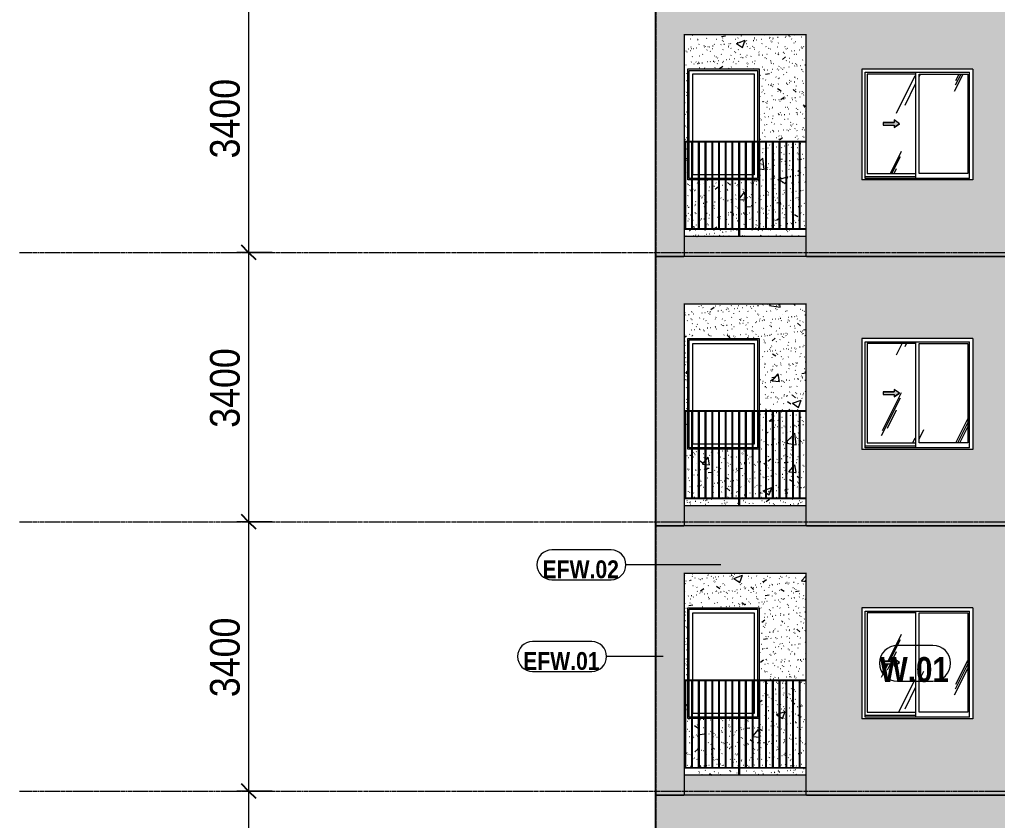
# Model space of a CAD drawing. Header units: millimetres. Extents: x 9199 to 175431, y -4466 to 35300.
# Drawn here: x 9199 to 21548, y 15430 to 25539 of the extents above; entities that cross this region are included whole.
import ezdxf

# ---------------------------------------------------------------- set-up
doc = ezdxf.new("R2010")
doc.units = ezdxf.units.MM
for name, pattern in [('1 NÉT CALL OUT', [6, 3, -3]), ('Centre', [31.75, 6.35, -4.7625, 15.875, -4.7625]), ('Grid Line', [22.225, 12.7, -3.175, 3.175, -3.175])]:
    doc.linetypes.add(name, pattern=pattern)
for name, color, linetype, lineweight in [('0-1', 7, 'Continuous', 5), ('A-ANNO-DIMS', 211, 'Continuous', 9), ('A-ANNO-DIMS-150', 211, 'Continuous', 9), ('A-DETL-GENF', 92, 'Continuous', 9), ('A-DETL-GENF-1', 92, '1 NÉT CALL OUT', 9), ('A-FLOR-HRAL-1', 253, 'Continuous', 9), ('A-FLOR-LEVL-2', 51, 'Centre', 9), ('A-GLAZ', 151, 'Continuous', 9), ('A-GLAZ-1', 253, 'Continuous', 9), ('A-GLAZ-2', 7, 'Continuous', 9), ('A-GLAZ-3', 7, '1 NÉT CALL OUT', 9), ('A-GLAZ-IDEN', 152, 'Continuous', 9), ('A-WALL', 113, 'Continuous', 9), ('A-WALL-IDEN', 211, 'Continuous', 9), ('A-WALL-PATT', 111, 'Continuous', 9), ('A-WALL-PATT-1', 9, 'Continuous', 9), ('A-WALL-PATT-2', 111, 'Continuous', 5), ('I-WALL', 2, 'Continuous', 9), ('I-WALL-1', 7, 'Continuous', 9), ('S-GRID-1', 1, 'Grid Line', 9)]:
    doc.layers.add(name, color=color, linetype=linetype, lineweight=lineweight)
doc.styles.add('Arial_B', font='arialbd.ttf', dxfattribs={"width": 0.85, "height": 225})
doc.styles.add('Arial_B_1', font='arialbd.ttf', dxfattribs={"width": 0.85, "height": 315})
doc.styles.add('UTM Avo', font='', dxfattribs={"width": 0.9, "height": 375})
doc.styles.get('UTM Avo').set_extended_font_data('UTM Avo')
doc.dimstyles.new('1_Dim_chi_tiet_2_5', dxfattribs={"dimscale": 304.8, "dimtxt": 374.737856, "dimasz": 0.590551, "dimexe": 0.492126, "dimexo": 0.0625, "dimgap": 0.049213, "dimtad": 1, "dimdec": 0, "dimrnd": 5, "dimzin": 0, "dimdsep": 46, "dimtxsty": 'UTM Avo', "dimblk1": 'OBLIQUE', "dimblk2": 'OBLIQUE', "dimsah": 1, "dimcen": 0.09, "dimdle": 0.492126, "dimazin": 0, "dimtfac": 1, "dimtdec": 4, "dimtix": 1, "dimtmove": 0, "dimatfit": 3, "dimfxl": 0.984252, "dimfxlon": 1, "dimtvp": 1, "dimtolj": 1, "dimtzin": 0, "dimarcsym": 2})
pattern_1 = [(50, (51388.9, 1200), (1093.104, -95.634), [114.3, -1257.3]), (355, (51388.9, 1200), (-211.457, 1146.34), [91.44, -1005.84]), (100.451, (51480, 1192), (881.656, 1050.7), [97.14, -1068.54]), (46.184, (51389, 1504.8), (1626.475, -252.257), [171.45, -1885.95]), (96.636, (51524.5, 1483.8), (1424.416, 1484.565), [145.71, -1602.81]), (351.184, (51389, 1504.8), (1424.43, 1484.55), [137.16, -1508.76]), (21, (51541.3, 1428.6), (909.686, -613.591), [114.3, -1257.3]), (326, (51541.3, 1428.6), (370.812, 1105.13), [91.44, -1005.84]), (71.451, (51617.1, 1377.5), (1280.503, 491.528), [97.14, -1068.54]), (37.5, (51388.93, 1200), (18.5313, 507.3303), [50.292, -943.356, 50.292, -970.788, -1009.65]), (37.5, (51388.93, 1200), (18.5313, 507.3303), [-2014.728, 50.292, -959.358]), (7.5, (51388.93, 1200), (400.918, 601.0836), [50.292, -531.876, 50.292, -920.496, -384.81]), (7.5, (51388.93, 1200), (400.918, 601.0836), [-1552.956, 50.292, -334.518]), (327.5, (51049.1, 1200), (813.545, -34.3737), [50.292, -330.708, 50.292, -1138.428, -1577.34]), (327.5, (51049.1, 1200), (813.545, -34.3737), [-1569.72, 50.292, -1527.048]), (317.5, (50896.7, 1200), (888.775, 152.56), [50.292, -445.008, 50.292, -739.14, -1120.14]), (317.5, (50896.7, 1200), (888.775, 152.56), [-1284.732, 50.292, -1069.848])]
pattern_2 = [(37.5, (51388.93, 1200), (-4.79953, 146.8239), [5.029, -110.795, 5.029, -124.511, -123.825]), (37.5, (51388.93, 1200), (-4.79953, 146.8239), [-245.364, 5.029, -118.796]), (7.5, (51388.93, 1200), (134.8574, 215.0472), [5.029, -57.455, 5.029, -99.365, -40.005]), (7.5, (51388.93, 1200), (134.8574, 215.0472), [-166.878, 5.029, -34.976]), (327.5, (51295.21, 1200), (237.29776, 0.4316), [5.029, -33.071, 5.029, -132.131, -179.07]), (327.5, (51295.21, 1200), (237.29776, 0.4316), [-175.26, 5.029, -174.041]), (317.5, (51295.2, 1200), (229.0671, 66.8792), [5.029, -14.021, 5.029, -84.887, -102.87]), (317.5, (51295.2, 1200), (229.0671, 66.8792), [-108.966, 5.029, -97.841])]
pattern_3 = [(63.435, (53179.2, 1304.34), (-0.001, 1524.001), [532.463, -2875.304]), (63.435, (51655.2, 1304.34), (-0.001, 1524.001), [532.463, -2875.304]), (63.435, (53908.74, 1598.8), (-0.001, 1524.001), [532.463, -2875.304]), (63.435, (52384.74, 1598.8), (-0.001, 1524.001), [532.463, -2875.304]), (63.435, (53798.3, 1494.84), (-0.001, 1524.001), [532.463, -2875.304]), (63.435, (52274.3, 1494.84), (-0.001, 1524.001), [532.463, -2875.304]), (63.435, (53685.8, 2090.1), (-0.001, 1524.001), [258.8, -3148.965]), (63.435, (52161.8, 2090.1), (-0.001, 1524.001), [258.8, -3148.965]), (63.435, (53612.15, 1997.95), (-0.001, 1524.001), [532.463, -2875.304]), (63.435, (52088.15, 1997.95), (-0.001, 1524.001), [532.463, -2875.304]), (63.435, (53625.14, 2064.1), (-0.001, 1524.001), [532.463, -2875.304]), (63.435, (52101.14, 2064.1), (-0.001, 1524.001), [532.463, -2875.304]), (63.435, (53010.3, 1773.94), (-0.001, 1524.001), [532.463, -2875.304]), (63.435, (51486.3, 1773.94), (-0.001, 1524.001), [532.463, -2875.304]), (63.435, (53023.3, 1851.9), (-0.001, 1524.001), [532.463, -2875.304]), (63.435, (51499.3, 1851.9), (-0.001, 1524.001), [532.463, -2875.304]), (63.435, (53026.8, 1908.1), (-0.001, 1524.001), [532.463, -2875.304]), (63.435, (51502.8, 1908.1), (-0.001, 1524.001), [532.463, -2875.304])]
pattern_4 = [(63.435, (53179.2, 1304.34), (-0.001, 1524.001), [532.463, -2875.304]), (63.435, (51655.2, 1304.34), (-0.001, 1524.001), [532.463, -2875.304]), (63.435, (53908.74, 1598.8), (-0.001, 1524.001), [532.463, -2875.304]), (63.435, (52384.74, 1598.8), (-0.001, 1524.001), [532.463, -2875.304]), (63.435, (53798.3, 1494.84), (-0.001, 1524.001), [532.463, -2875.304]), (63.435, (52274.3, 1494.84), (-0.001, 1524.001), [532.463, -2875.304]), (63.435, (53685.8, 2090.1), (-0.001, 1524.001), [258.8, -3148.965]), (63.435, (52161.8, 2090.1), (-0.001, 1524.001), [258.8, -3148.965]), (63.435, (53612.15, 1997.95), (-0.001, 1524.001), [532.463, -2875.304]), (63.435, (52088.15, 1997.95), (-0.001, 1524.001), [532.463, -2875.304]), (63.435, (53625.14, 2064.1), (-0.001, 1524.001), [532.463, -2875.304]), (63.435, (52101.14, 2064.1), (-0.001, 1524.001), [532.463, -2875.304]), (63.435, (53010.3, 1773.94), (-0.001, 1524.001), [532.463, -2875.304]), (63.435, (51486.3, 1773.94), (-0.001, 1524.001), [532.463, -2875.304]), (63.435, (53023.3, 1851.9), (-0.001, 1524.001), [532.463, -2875.304]), (63.435, (51499.3, 1851.9), (-0.001, 1524.001), [532.463, -2875.304]), (63.435, (53026.8, 1908.1), (-0.001, 1524.001), [532.463, -2875.304]), (63.435, (51502.8, 1908.1), (-0.001, 1524.001), [532.463, -2875.304])]

# ---------------------------------------------------------------- blocks, each defined once
blk = doc.blocks.new('M_Fixed - 900 x 1400-901190-TKCS_MẶT ĐỨNG HƯỚNG ĐÔNG')
at = {"layer": 'A-GLAZ-2'}
for p, q in [((25856, 7000), (25856, 7896)), ((25856, 7896), (26718, 7896)), ((25900, 7000), (25900, 7852)), ((25900, 7852), (26674, 7852)), ((26674, 7852), (26674, 7000)), ((26718, 7896), (26718, 7000)), ((25856, 6534), (25856, 6990)), ((25900, 6578), (25900, 6990)), ((26674, 6990), (26674, 6578)), ((26718, 6990), (26718, 6534)), ((25973, 6578), (25900, 6578)), ((26058, 6578), (25983, 6578)), ((26143, 6578), (26068, 6578)), ((26228, 6578), (26153, 6578)), ((26313, 6578), (26238, 6578)), ((26398, 6578), (26323, 6578)), ((26483, 6578), (26408, 6578)), ((26568, 6578), (26493, 6578)), ((26653, 6578), (26578, 6578)), ((26674, 6578), (26663, 6578)), ((25888, 6534), (25856, 6534)), ((25973, 6534), (25898, 6534)), ((26058, 6534), (25983, 6534)), ((26143, 6534), (26068, 6534)), ((26228, 6534), (26153, 6534)), ((26313, 6534), (26238, 6534)), ((26398, 6534), (26323, 6534)), ((26483, 6534), (26408, 6534)), ((26568, 6534), (26493, 6534)), ((26653, 6534), (26578, 6534)), ((26718, 6534), (26663, 6534))]:
    blk.add_line(p, q, dxfattribs=at)
blk = doc.blocks.new('Railing - 10mm-901206-TKCS_MẶT ĐỨNG HƯỚNG ĐÔNG')
at = {"layer": 'A-FLOR-HRAL-1'}
for p, q in [((51816, 5900), (51816, 6990)), ((51826, 5900), (51826, 6990))]:
    blk.add_line(p, q, dxfattribs=at)
blk = doc.blocks.new('Railing - 50 x 10mm-901224-TKCS_MẶT ĐỨNG HƯỚNG ĐÔNG')
at = {"layer": 'A-FLOR-HRAL-1'}
for p, q in [((52581, 6990), (52591, 6990)), ((52581, 5800), (52581, 6990)), ((52591, 5800), (52591, 6990))]:
    blk.add_line(p, q, dxfattribs=at)
blk = doc.blocks.new('Railing - Railing-884738-TKCS_MẶT ĐỨNG HƯỚNG ĐÔNG')
at = {"layer": 'A-FLOR-HRAL-1'}
for p, q in [((17597, 5900), (19127, 5900)), ((19127, 5890), (17597, 5890))]:
    blk.add_line(p, q, dxfattribs=at)
at = {"extrusion": (0, 0, -1), "zscale": -1}
for name, p in [('Railing - 10mm-901206-TKCS_MẶT ĐỨNG HƯỚNG ĐÔNG', (-69430, 0)), ('Railing - 10mm-901206-TKCS_MẶT ĐỨNG HƯỚNG ĐÔNG', (-69515, 0)), ('Railing - 10mm-901206-TKCS_MẶT ĐỨNG HƯỚNG ĐÔNG', (-69600, 0)), ('Railing - 10mm-901206-TKCS_MẶT ĐỨNG HƯỚNG ĐÔNG', (-69685, 0)), ('Railing - 10mm-901206-TKCS_MẶT ĐỨNG HƯỚNG ĐÔNG', (-69770, 0)), ('Railing - 10mm-901206-TKCS_MẶT ĐỨNG HƯỚNG ĐÔNG', (-69855, 0)), ('Railing - 10mm-901206-TKCS_MẶT ĐỨNG HƯỚNG ĐÔNG', (-69940, 0)), ('Railing - 10mm-901206-TKCS_MẶT ĐỨNG HƯỚNG ĐÔNG', (-70024, 0)), ('Railing - 50 x 10mm-901224-TKCS_MẶT ĐỨNG HƯỚNG ĐÔNG', (-70874, 0)), ('Railing - 10mm-901206-TKCS_MẶT ĐỨNG HƯỚNG ĐÔNG', (-70194, 0)), ('Railing - 10mm-901206-TKCS_MẶT ĐỨNG HƯỚNG ĐÔNG', (-70279, 0)), ('Railing - 10mm-901206-TKCS_MẶT ĐỨNG HƯỚNG ĐÔNG', (-70364, 0)), ('Railing - 10mm-901206-TKCS_MẶT ĐỨNG HƯỚNG ĐÔNG', (-70449, 0)), ('Railing - 10mm-901206-TKCS_MẶT ĐỨNG HƯỚNG ĐÔNG', (-70534, 0)), ('Railing - 10mm-901206-TKCS_MẶT ĐỨNG HƯỚNG ĐÔNG', (-70619, 0)), ('Railing - 10mm-901206-TKCS_MẶT ĐỨNG HƯỚNG ĐÔNG', (-70704, 0)), ('Railing - 10mm-901206-TKCS_MẶT ĐỨNG HƯỚNG ĐÔNG', (-70789, 0)), ('Railing - 10mm-901206-TKCS_MẶT ĐỨNG HƯỚNG ĐÔNG', (-70874, 0))]:
    blk.add_blockref(name, p, dxfattribs=at)
blk = doc.blocks.new('Top Rail Type - Top Rail_Internal_-884739-TKCS_MẶT ĐỨNG HƯỚNG ĐÔNG')
at = {"layer": 'A-FLOR-HRAL-1'}
for p, q in [((19127, 7000), (17597, 7000)), ((19127, 6990), (17597, 6990))]:
    blk.add_line(p, q, dxfattribs=at)
blk = doc.blocks.new('NCV_TKTC_TANG 6 - 8_rvt-1-TKCS_MẶT ĐỨNG HƯỚNG ĐÔNG')
at = {"layer": 'A-WALL-PATT-1'}
h = blk.add_hatch(dxfattribs=at)
h.set_pattern_fill('FP_2', color=256, style=0, pattern_type=2)
h.set_pattern_definition(pattern_1)
h.paths.add_polyline_path([(18283, 22800), (18283, 22890), (17597, 22890), (17597, 22800), (17760, 22800)])
h.paths.add_polyline_path([(19088, 22800), (19127, 22800), (19127, 22890), (18293, 22890), (18293, 22800), (19025, 22800)])
h.paths.add_polyline_path([(17783, 22900), (17858, 22900), (17858, 23515), (17783, 23515), (17783, 23296)])
h.paths.add_polyline_path([(17869, 22900), (17943, 22900), (17943, 23515), (17868, 23515), (17868, 22900)])
h.paths.add_polyline_path([(19062, 22900), (19127, 22900), (19127, 23990), (19057, 23990), (19057, 22900)])
h.paths.add_polyline_path([(18803, 22900), (18878, 22900), (18878, 23990), (18803, 23990), (18803, 23125)])
h.paths.add_polyline_path([(19047, 22900), (19047, 23990), (18973, 23990), (18973, 22900)])
h.paths.add_polyline_path([(18963, 22900), (18963, 23990), (18888, 23990), (18888, 22900), (18956, 22900)])
h.paths.add_polyline_path([(17773, 22900), (17773, 23515), (17698, 23515), (17698, 22900)])
h.paths.add_polyline_path([(17613, 22900), (17688, 22900), (17688, 23515), (17637, 23515), (17637, 23990), (17613, 23990), (17613, 23001)])
h.paths.add_polyline_path([(18793, 22900), (18793, 23990), (18718, 23990), (18718, 22900)])
h.paths.add_polyline_path([(18633, 22900), (18708, 22900), (18708, 23990), (18633, 23990), (18633, 23296)])
h.paths.add_polyline_path([(18623, 22900), (18623, 23990), (18548, 23990), (18548, 22900)])
h.paths.add_polyline_path([(18538, 22900), (18537, 23515), (18463, 23515), (18463, 22900)])
h.paths.add_polyline_path([(18453, 22900), (18453, 23515), (18378, 23515), (18378, 22900)])
h.paths.add_polyline_path([(18293, 22900), (18368, 22900), (18368, 23515), (18293, 23515), (18293, 23290)])
h.paths.add_polyline_path([(18208, 22900), (18283, 22900), (18283, 23515), (18208, 23515), (18208, 23212)])
h.paths.add_polyline_path([(17597, 22900), (17603, 22900), (17603, 23990), (17597, 23990), (17597, 23086)])
h.paths.add_polyline_path([(18198, 22900), (18198, 23515), (18123, 23515), (18123, 22900)])
h.paths.add_polyline_path([(18113, 22900), (18113, 23515), (18038, 23515), (18038, 22900)])
h.paths.add_polyline_path([(18028, 22900), (18028, 23515), (17953, 23515), (17953, 22900)])
h.paths.add_polyline_path([(18775, 24000), (19127, 24000), (19127, 25350), (17597, 25350), (17597, 24000), (17637, 24000), (17637, 24915), (18537, 24915), (18537, 24000)])
h = blk.add_hatch(dxfattribs=at)
h.set_pattern_fill('FP_3', color=256, style=0, pattern_type=2)
h.set_pattern_definition(pattern_2)
h.paths.add_polyline_path([(18283, 22800), (18283, 22890), (17597, 22890), (17597, 22800), (17760, 22800)])
h.paths.add_polyline_path([(19088, 22800), (19127, 22800), (19127, 22890), (18293, 22890), (18293, 22800), (19025, 22800)])
h.paths.add_polyline_path([(17783, 22900), (17858, 22900), (17858, 23515), (17783, 23515), (17783, 23296)])
h.paths.add_polyline_path([(17869, 22900), (17943, 22900), (17943, 23515), (17868, 23515), (17868, 22900)])
h.paths.add_polyline_path([(19062, 22900), (19127, 22900), (19127, 23990), (19057, 23990), (19057, 22900)])
h.paths.add_polyline_path([(18803, 22900), (18878, 22900), (18878, 23990), (18803, 23990), (18803, 23125)])
h.paths.add_polyline_path([(19047, 22900), (19047, 23990), (18973, 23990), (18973, 22900)])
h.paths.add_polyline_path([(18963, 22900), (18963, 23990), (18888, 23990), (18888, 22900), (18956, 22900)])
h.paths.add_polyline_path([(17773, 22900), (17773, 23515), (17698, 23515), (17698, 22900)])
h.paths.add_polyline_path([(17613, 22900), (17688, 22900), (17688, 23515), (17637, 23515), (17637, 23990), (17613, 23990), (17613, 23001)])
h.paths.add_polyline_path([(18793, 22900), (18793, 23990), (18718, 23990), (18718, 22900)])
h.paths.add_polyline_path([(18633, 22900), (18708, 22900), (18708, 23990), (18633, 23990), (18633, 23296)])
h.paths.add_polyline_path([(18623, 22900), (18623, 23990), (18548, 23990), (18548, 22900)])
h.paths.add_polyline_path([(18538, 22900), (18537, 23515), (18463, 23515), (18463, 22900)])
h.paths.add_polyline_path([(18453, 22900), (18453, 23515), (18378, 23515), (18378, 22900)])
h.paths.add_polyline_path([(18293, 22900), (18368, 22900), (18368, 23515), (18293, 23515), (18293, 23290)])
h.paths.add_polyline_path([(18208, 22900), (18283, 22900), (18283, 23515), (18208, 23515), (18208, 23212)])
h.paths.add_polyline_path([(17597, 22900), (17603, 22900), (17603, 23990), (17597, 23990), (17597, 23086)])
h.paths.add_polyline_path([(18198, 22900), (18198, 23515), (18123, 23515), (18123, 22900)])
h.paths.add_polyline_path([(18113, 22900), (18113, 23515), (18038, 23515), (18038, 22900)])
h.paths.add_polyline_path([(18028, 22900), (18028, 23515), (17953, 23515), (17953, 22900)])
h.paths.add_polyline_path([(18775, 24000), (19127, 24000), (19127, 25350), (17597, 25350), (17597, 24000), (17637, 24000), (17637, 24915), (18537, 24915), (18537, 24000)])
at = {"layer": 'I-WALL-1'}
for p, q in [((17637, 24000), (17637, 24915)), ((17637, 24915), (18537, 24915)), ((18537, 24915), (18537, 24000)), ((17637, 23515), (17637, 23990)), ((18537, 23990), (18537, 23515)), ((17688, 23515), (17637, 23515)), ((17773, 23515), (17698, 23515)), ((17858, 23515), (17783, 23515)), ((17943, 23515), (17868, 23515)), ((18028, 23515), (17953, 23515)), ((18113, 23515), (18038, 23515)), ((18198, 23515), (18123, 23515)), ((18283, 23515), (18208, 23515)), ((18368, 23515), (18293, 23515)), ((18453, 23515), (18378, 23515)), ((18537, 23515), (18463, 23515))]:
    blk.add_line(p, q, dxfattribs=at)
at = {"layer": 'A-FLOR-HRAL-1'}
for name in ['Top Rail Type - Top Rail_Internal_-884739-TKCS_MẶT ĐỨNG HƯỚNG ĐÔNG', 'Railing - Railing-884738-TKCS_MẶT ĐỨNG HƯỚNG ĐÔNG']:
    blk.add_blockref(name, (0, 17000), dxfattribs=at)
at = {"layer": 'A-GLAZ-1'}
blk.add_blockref('M_Fixed - 900 x 1400-901190-TKCS_MẶT ĐỨNG HƯỚNG ĐÔNG', (-8200, 17000), dxfattribs=at)
blk = doc.blocks.new('NCV_TKTC_TANG 6 - 8_rvt-3-TKCS_MẶT ĐỨNG HƯỚNG ĐÔNG')
at = {"layer": 'A-WALL-PATT-1'}
h = blk.add_hatch(dxfattribs=at)
h.set_pattern_fill('FP_2', color=256, style=0, pattern_type=2)
h.set_pattern_definition(pattern_1)
h.paths.add_polyline_path([(18283, 19400), (18283, 19490), (17597, 19490), (17597, 19400), (17760, 19400)])
h.paths.add_polyline_path([(19127, 19400), (19127, 19490), (18293, 19490), (18293, 19400), (19088, 19400)])
h.paths.add_polyline_path([(17613, 19500), (17688, 19500), (17688, 20115), (17637, 20115), (17637, 20590), (17613, 20590), (17613, 19601)])
h.paths.add_polyline_path([(18708, 19500), (18708, 20590), (18633, 20590), (18633, 19500)])
h.paths.add_polyline_path([(17698, 19500), (17773, 19500), (17773, 20115), (17698, 20115), (17698, 20049)])
h.paths.add_polyline_path([(18718, 19500), (18793, 19500), (18793, 20590), (18718, 20590), (18718, 19850)])
h.paths.add_polyline_path([(17783, 19500), (17858, 19500), (17858, 20115), (17783, 20115), (17783, 20049)])
h.paths.add_polyline_path([(17869, 19500), (17943, 19500), (17943, 20115), (17868, 20115), (17868, 19500)])
h.paths.add_polyline_path([(18803, 19500), (18878, 19500), (18878, 20590), (18803, 20590), (18803, 19725)])
h.paths.add_polyline_path([(18113, 19500), (18113, 20115), (18038, 20115), (18038, 19500)])
h.paths.add_polyline_path([(18888, 19500), (18963, 19500), (18963, 20590), (18888, 20590), (18888, 19601)])
h.paths.add_polyline_path([(18453, 19500), (18453, 20115), (18378, 20115), (18378, 19500)])
h.paths.add_polyline_path([(18368, 19500), (18368, 20115), (18293, 20115), (18293, 19500), (18326, 19500)])
h.paths.add_polyline_path([(18548, 19500), (18623, 19500), (18623, 20590), (18548, 20590), (18548, 20049)])
h.paths.add_polyline_path([(18028, 19500), (18028, 20115), (17953, 20115), (17953, 19500)])
h.paths.add_polyline_path([(19062, 19500), (19127, 19500), (19127, 20590), (19057, 20590), (19057, 19500)])
h.paths.add_polyline_path([(19047, 19500), (19047, 20590), (18973, 20590), (18973, 19500)])
h.paths.add_polyline_path([(18123, 19500), (18198, 19500), (18198, 20115), (18123, 20115), (18123, 19734)])
h.paths.add_polyline_path([(17597, 19500), (17603, 19500), (17603, 20590), (17597, 20590), (17597, 19686)])
h.paths.add_polyline_path([(18208, 19500), (18283, 19500), (18283, 20115), (18208, 20115), (18208, 19812)])
h.paths.add_polyline_path([(18538, 19500), (18537, 20115), (18463, 20115), (18463, 19500)])
h.paths.add_polyline_path([(17597, 20600), (17637, 20600), (17637, 21515), (18537, 21515), (18537, 20600), (19127, 20600), (19127, 21950), (17597, 21950), (17597, 21131)])
h = blk.add_hatch(dxfattribs=at)
h.set_pattern_fill('FP_3', color=256, style=0, pattern_type=2)
h.set_pattern_definition(pattern_2)
h.paths.add_polyline_path([(18283, 19400), (18283, 19490), (17597, 19490), (17597, 19400), (17760, 19400)])
h.paths.add_polyline_path([(19127, 19400), (19127, 19490), (18293, 19490), (18293, 19400), (19088, 19400)])
h.paths.add_polyline_path([(17613, 19500), (17688, 19500), (17688, 20115), (17637, 20115), (17637, 20590), (17613, 20590), (17613, 19601)])
h.paths.add_polyline_path([(18708, 19500), (18708, 20590), (18633, 20590), (18633, 19500)])
h.paths.add_polyline_path([(17698, 19500), (17773, 19500), (17773, 20115), (17698, 20115), (17698, 20049)])
h.paths.add_polyline_path([(18718, 19500), (18793, 19500), (18793, 20590), (18718, 20590), (18718, 19850)])
h.paths.add_polyline_path([(17783, 19500), (17858, 19500), (17858, 20115), (17783, 20115), (17783, 20049)])
h.paths.add_polyline_path([(17869, 19500), (17943, 19500), (17943, 20115), (17868, 20115), (17868, 19500)])
h.paths.add_polyline_path([(18803, 19500), (18878, 19500), (18878, 20590), (18803, 20590), (18803, 19725)])
h.paths.add_polyline_path([(18113, 19500), (18113, 20115), (18038, 20115), (18038, 19500)])
h.paths.add_polyline_path([(18888, 19500), (18963, 19500), (18963, 20590), (18888, 20590), (18888, 19601)])
h.paths.add_polyline_path([(18453, 19500), (18453, 20115), (18378, 20115), (18378, 19500)])
h.paths.add_polyline_path([(18368, 19500), (18368, 20115), (18293, 20115), (18293, 19500), (18326, 19500)])
h.paths.add_polyline_path([(18548, 19500), (18623, 19500), (18623, 20590), (18548, 20590), (18548, 20049)])
h.paths.add_polyline_path([(18028, 19500), (18028, 20115), (17953, 20115), (17953, 19500)])
h.paths.add_polyline_path([(19062, 19500), (19127, 19500), (19127, 20590), (19057, 20590), (19057, 19500)])
h.paths.add_polyline_path([(19047, 19500), (19047, 20590), (18973, 20590), (18973, 19500)])
h.paths.add_polyline_path([(18123, 19500), (18198, 19500), (18198, 20115), (18123, 20115), (18123, 19734)])
h.paths.add_polyline_path([(17597, 19500), (17603, 19500), (17603, 20590), (17597, 20590), (17597, 19686)])
h.paths.add_polyline_path([(18208, 19500), (18283, 19500), (18283, 20115), (18208, 20115), (18208, 19812)])
h.paths.add_polyline_path([(18538, 19500), (18537, 20115), (18463, 20115), (18463, 19500)])
h.paths.add_polyline_path([(17597, 20600), (17637, 20600), (17637, 21515), (18537, 21515), (18537, 20600), (19127, 20600), (19127, 21950), (17597, 21950), (17597, 21131)])
at = {"layer": 'I-WALL-1'}
for p, q in [((17637, 20600), (17637, 21515)), ((17637, 21515), (18537, 21515)), ((18537, 21515), (18537, 20600)), ((17637, 20115), (17637, 20590)), ((18537, 20590), (18537, 20115)), ((17688, 20115), (17637, 20115)), ((17773, 20115), (17698, 20115)), ((17858, 20115), (17783, 20115)), ((17943, 20115), (17868, 20115)), ((18028, 20115), (17953, 20115)), ((18113, 20115), (18038, 20115)), ((18198, 20115), (18123, 20115)), ((18283, 20115), (18208, 20115)), ((18368, 20115), (18293, 20115)), ((18453, 20115), (18378, 20115)), ((18537, 20115), (18463, 20115))]:
    blk.add_line(p, q, dxfattribs=at)
at = {"layer": 'A-FLOR-HRAL-1'}
for name in ['Top Rail Type - Top Rail_Internal_-884739-TKCS_MẶT ĐỨNG HƯỚNG ĐÔNG', 'Railing - Railing-884738-TKCS_MẶT ĐỨNG HƯỚNG ĐÔNG']:
    blk.add_blockref(name, (0, 13600), dxfattribs=at)
at = {"layer": 'A-GLAZ-1'}
blk.add_blockref('M_Fixed - 900 x 1400-901190-TKCS_MẶT ĐỨNG HƯỚNG ĐÔNG', (-8200, 13600), dxfattribs=at)
blk = doc.blocks.new('NCV_TKTC_TANG 5_rvt-1-TKCS_MẶT ĐỨNG HƯỚNG ĐÔNG')
at = {"layer": 'A-WALL-PATT-1'}
h = blk.add_hatch(dxfattribs=at)
h.set_pattern_fill('FP_2', color=256, style=0, pattern_type=2)
h.set_pattern_definition(pattern_1)
h.paths.add_polyline_path([(18283, 16000), (18283, 16090), (17597, 16090), (17597, 16000), (17760, 16000)])
h.paths.add_polyline_path([(18293, 16000), (19127, 16000), (19127, 16090), (18293, 16090)])
h.paths.add_polyline_path([(17783, 16100), (17858, 16100), (17858, 16715), (17783, 16715)])
h.paths.add_polyline_path([(17869, 16100), (17943, 16100), (17943, 16715), (17868, 16715), (17868, 16100)])
h.paths.add_polyline_path([(17773, 16100), (17773, 16715), (17698, 16715), (17698, 16100)])
h.paths.add_polyline_path([(17597, 16100), (17603, 16100), (17603, 17190), (17597, 17190), (17597, 16286)])
h.paths.add_polyline_path([(17613, 16100), (17688, 16100), (17688, 16715), (17637, 16715), (17637, 17190), (17613, 17190), (17613, 16201)])
h.paths.add_polyline_path([(18293, 16100), (18368, 16100), (18368, 16715), (18293, 16715), (18293, 16490)])
h.paths.add_polyline_path([(18208, 16100), (18283, 16100), (18283, 16715), (18208, 16715), (18208, 16412)])
h.paths.add_polyline_path([(18198, 16100), (18198, 16715), (18123, 16715), (18123, 16100)])
h.paths.add_polyline_path([(19127, 16100), (19127, 17190), (19057, 17190), (19057, 16100), (19062, 16100)])
h.paths.add_polyline_path([(18113, 16100), (18113, 16715), (18038, 16715), (18038, 16100)])
h.paths.add_polyline_path([(18963, 16100), (18963, 17190), (18888, 17190), (18888, 16100), (18956, 16100)])
h.paths.add_polyline_path([(18973, 16100), (19047, 16100), (19047, 17190), (18973, 17190), (18973, 16443)])
h.paths.add_polyline_path([(18028, 16100), (18028, 16715), (17953, 16715), (17953, 16100)])
h.paths.add_polyline_path([(18378, 16100), (18453, 16100), (18453, 16715), (18378, 16715), (18378, 16569)])
h.paths.add_polyline_path([(18463, 16100), (18538, 16100), (18537, 16715), (18463, 16715), (18463, 16647)])
h.paths.add_polyline_path([(18623, 16100), (18623, 17190), (18548, 17190), (18548, 16100)])
h.paths.add_polyline_path([(18633, 16100), (18708, 16100), (18708, 17190), (18633, 17190), (18633, 16575)])
h.paths.add_polyline_path([(18718, 16100), (18793, 16100), (18793, 17190), (18718, 17190), (18718, 16450)])
h.paths.add_polyline_path([(18803, 16100), (18878, 16100), (18878, 17190), (18803, 17190), (18803, 16325)])
h.paths.add_polyline_path([(18537, 17200), (19127, 17200), (19127, 18550), (17597, 18550), (17597, 17200), (17637, 17200), (17637, 18115), (18537, 18115), (18537, 17885)])
h = blk.add_hatch(dxfattribs=at)
h.set_pattern_fill('FP_3', color=256, style=0, pattern_type=2)
h.set_pattern_definition(pattern_2)
h.paths.add_polyline_path([(18283, 16000), (18283, 16090), (17597, 16090), (17597, 16000), (17760, 16000)])
h.paths.add_polyline_path([(18293, 16000), (19127, 16000), (19127, 16090), (18293, 16090)])
h.paths.add_polyline_path([(17783, 16100), (17858, 16100), (17858, 16715), (17783, 16715)])
h.paths.add_polyline_path([(17869, 16100), (17943, 16100), (17943, 16715), (17868, 16715), (17868, 16100)])
h.paths.add_polyline_path([(17773, 16100), (17773, 16715), (17698, 16715), (17698, 16100)])
h.paths.add_polyline_path([(17597, 16100), (17603, 16100), (17603, 17190), (17597, 17190), (17597, 16286)])
h.paths.add_polyline_path([(17613, 16100), (17688, 16100), (17688, 16715), (17637, 16715), (17637, 17190), (17613, 17190), (17613, 16201)])
h.paths.add_polyline_path([(18293, 16100), (18368, 16100), (18368, 16715), (18293, 16715), (18293, 16490)])
h.paths.add_polyline_path([(18208, 16100), (18283, 16100), (18283, 16715), (18208, 16715), (18208, 16412)])
h.paths.add_polyline_path([(18198, 16100), (18198, 16715), (18123, 16715), (18123, 16100)])
h.paths.add_polyline_path([(19127, 16100), (19127, 17190), (19057, 17190), (19057, 16100), (19062, 16100)])
h.paths.add_polyline_path([(18113, 16100), (18113, 16715), (18038, 16715), (18038, 16100)])
h.paths.add_polyline_path([(18963, 16100), (18963, 17190), (18888, 17190), (18888, 16100), (18956, 16100)])
h.paths.add_polyline_path([(18973, 16100), (19047, 16100), (19047, 17190), (18973, 17190), (18973, 16443)])
h.paths.add_polyline_path([(18028, 16100), (18028, 16715), (17953, 16715), (17953, 16100)])
h.paths.add_polyline_path([(18378, 16100), (18453, 16100), (18453, 16715), (18378, 16715), (18378, 16569)])
h.paths.add_polyline_path([(18463, 16100), (18538, 16100), (18537, 16715), (18463, 16715), (18463, 16647)])
h.paths.add_polyline_path([(18623, 16100), (18623, 17190), (18548, 17190), (18548, 16100)])
h.paths.add_polyline_path([(18633, 16100), (18708, 16100), (18708, 17190), (18633, 17190), (18633, 16575)])
h.paths.add_polyline_path([(18718, 16100), (18793, 16100), (18793, 17190), (18718, 17190), (18718, 16450)])
h.paths.add_polyline_path([(18803, 16100), (18878, 16100), (18878, 17190), (18803, 17190), (18803, 16325)])
h.paths.add_polyline_path([(18537, 17200), (19127, 17200), (19127, 18550), (17597, 18550), (17597, 17200), (17637, 17200), (17637, 18115), (18537, 18115), (18537, 17885)])
at = {"layer": 'I-WALL-1'}
for p, q in [((17637, 17200), (17637, 18115)), ((17637, 18115), (18537, 18115)), ((18537, 18115), (18537, 17200)), ((17637, 16715), (17637, 17190)), ((18537, 17190), (18537, 16715)), ((17688, 16715), (17637, 16715)), ((17773, 16715), (17698, 16715)), ((17858, 16715), (17783, 16715)), ((17943, 16715), (17868, 16715)), ((18028, 16715), (17953, 16715)), ((18113, 16715), (18038, 16715)), ((18198, 16715), (18123, 16715)), ((18283, 16715), (18208, 16715)), ((18368, 16715), (18293, 16715)), ((18453, 16715), (18378, 16715)), ((18537, 16715), (18463, 16715))]:
    blk.add_line(p, q, dxfattribs=at)
at = {"layer": 'A-FLOR-HRAL-1'}
for name in ['Top Rail Type - Top Rail_Internal_-884739-TKCS_MẶT ĐỨNG HƯỚNG ĐÔNG', 'Railing - Railing-884738-TKCS_MẶT ĐỨNG HƯỚNG ĐÔNG']:
    blk.add_blockref(name, (0, 10200), dxfattribs=at)
at = {"layer": 'A-GLAZ-1'}
blk.add_blockref('M_Fixed - 900 x 1400-901190-TKCS_MẶT ĐỨNG HƯỚNG ĐÔNG', (-8200, 10200), dxfattribs=at)
blk = doc.blocks.new('1_FAMILY RVT - W01-WxH 1400x1400xmm-V70-TKCS_MẶT ĐỨNG HƯỚNG ĐÔNG')
at = {"layer": 'A-DETL-GENF-1'}
blk.add_hatch(color=256, dxfattribs=at).paths.add_polyline_path([(20242, 17376), (20310, 17424), (20242, 17471), (20242, 17441), (20106, 17441), (20106, 17407), (20242, 17407)])
at = {"layer": 'A-GLAZ'}
h = blk.add_hatch(dxfattribs=at)
h.set_pattern_fill('FP_1', color=256, style=0, pattern_type=2)
h.set_pattern_definition(pattern_3)
h.paths.add_polyline_path([(20515, 16797), (20515, 18051), (19901, 18051), (19901, 16797)])
h.paths.add_polyline_path([(20242, 17376), (20242, 17407), (20106, 17407), (20106, 17441), (20242, 17441), (20242, 17471), (20310, 17424), (20285, 17407)])
h = blk.add_hatch(dxfattribs=at)
h.set_pattern_fill('FP_1', color=256, style=0, pattern_type=2)
h.set_pattern_definition(pattern_3)
h.paths.add_polyline_path([(21174, 16797), (21174, 18051), (20560, 18051), (20560, 16797)])
at = {"layer": 'A-DETL-GENF'}
for p, q in [((20106, 17441), (20106, 17407)), ((20106, 17441), (20242, 17441)), ((20242, 17441), (20106, 17441)), ((20106, 17441), (20106, 17407)), ((20242, 17471), (20242, 17441)), ((20310, 17424), (20242, 17471)), ((20310, 17424), (20242, 17471)), ((20242, 17471), (20242, 17441)), ((20310, 17424), (20242, 17376)), ((20242, 17376), (20310, 17424)), ((20106, 17407), (20242, 17407)), ((20106, 17407), (20242, 17407)), ((20242, 17407), (20242, 17376)), ((20242, 17407), (20242, 17376))]:
    blk.add_line(p, q, dxfattribs=at)
at = {"layer": 'A-GLAZ'}
for p, q in [((21237, 18114), (19837, 18114)), ((19837, 18114), (19837, 16714)), ((19878, 18073), (21196, 18073)), ((19878, 16733), (19878, 18073)), ((19901, 18051), (19901, 16797)), ((20515, 18051), (19901, 18051)), ((20515, 18073), (20515, 16733)), ((20560, 16797), (20560, 18051)), ((20560, 18051), (21174, 18051)), ((21174, 18051), (21174, 16797)), ((21196, 16733), (21196, 18073)), ((21237, 18114), (21237, 16714)), ((19901, 16797), (20515, 16797)), ((21174, 16797), (20560, 16797)), ((21237, 16714), (19837, 16714)), ((20515, 16753), (19878, 16753)), ((20515, 16753), (19878, 16753)), ((21196, 16733), (19878, 16733))]:
    blk.add_line(p, q, dxfattribs=at)
blk = doc.blocks.new('1_FAMILY RVT - W01-WxH 1400x1400xmm-V109-TKCS_MẶT ĐỨNG HƯỚNG ĐÔNG')
at = {"layer": 'A-DETL-GENF-1'}
blk.add_hatch(color=256, dxfattribs=at).paths.add_polyline_path([(20242, 20776), (20310, 20824), (20242, 20871), (20242, 20841), (20106, 20841), (20106, 20807), (20242, 20807)])
at = {"layer": 'A-GLAZ'}
h = blk.add_hatch(dxfattribs=at)
h.set_pattern_fill('FP_1', color=256, style=0, pattern_type=2)
h.set_pattern_definition(pattern_3)
h.paths.add_polyline_path([(20515, 20197), (20515, 21451), (19901, 21451), (19901, 20197)])
h.paths.add_polyline_path([(20242, 20776), (20242, 20807), (20106, 20807), (20106, 20841), (20242, 20841), (20242, 20871), (20310, 20824), (20285, 20807)])
h = blk.add_hatch(dxfattribs=at)
h.set_pattern_fill('FP_1', color=256, style=0, pattern_type=2)
h.set_pattern_definition(pattern_3)
h.paths.add_polyline_path([(21174, 20197), (21174, 21451), (20560, 21451), (20560, 20197)])
at = {"layer": 'A-DETL-GENF'}
for p, q in [((20242, 20871), (20242, 20841)), ((20310, 20824), (20242, 20871)), ((20310, 20824), (20242, 20871)), ((20242, 20871), (20242, 20841)), ((20106, 20841), (20106, 20807)), ((20106, 20841), (20242, 20841)), ((20242, 20841), (20106, 20841)), ((20106, 20841), (20106, 20807)), ((20106, 20807), (20242, 20807)), ((20106, 20807), (20242, 20807)), ((20310, 20824), (20242, 20776)), ((20242, 20776), (20310, 20824)), ((20242, 20807), (20242, 20776)), ((20242, 20807), (20242, 20776))]:
    blk.add_line(p, q, dxfattribs=at)
at = {"layer": 'A-GLAZ'}
for p, q in [((21237, 21514), (19837, 21514)), ((19837, 21514), (19837, 20114)), ((21237, 21514), (21237, 20114)), ((19878, 21473), (21196, 21473)), ((19878, 20133), (19878, 21473)), ((19901, 21451), (19901, 20197)), ((20515, 21451), (19901, 21451)), ((20515, 21473), (20515, 20133)), ((20560, 20197), (20560, 21451)), ((20560, 21451), (21174, 21451)), ((21174, 21451), (21174, 20197)), ((21196, 20133), (21196, 21473)), ((20515, 20153), (19878, 20153)), ((20515, 20153), (19878, 20153)), ((21196, 20133), (19878, 20133)), ((19901, 20197), (20515, 20197)), ((21174, 20197), (20560, 20197)), ((21237, 20114), (19837, 20114))]:
    blk.add_line(p, q, dxfattribs=at)
blk = doc.blocks.new('1_FAMILY RVT - W01-WxH 1400x1400xmm-V119-TKCS_MẶT ĐỨNG HƯỚNG ĐÔNG')
at = {"layer": 'A-DETL-GENF-1'}
blk.add_hatch(color=256, dxfattribs=at).paths.add_polyline_path([(20242, 24176), (20310, 24224), (20242, 24271), (20242, 24241), (20106, 24241), (20106, 24207), (20242, 24207)])
at = {"layer": 'A-GLAZ'}
h = blk.add_hatch(dxfattribs=at)
h.set_pattern_fill('FP_4', color=256, style=0, pattern_type=2)
h.set_pattern_definition(pattern_4)
h.paths.add_polyline_path([(20515, 23597), (20515, 24851), (19901, 24851), (19901, 23597)])
h.paths.add_polyline_path([(20242, 24176), (20242, 24207), (20106, 24207), (20106, 24241), (20242, 24241), (20242, 24271), (20310, 24224), (20285, 24207)])
h = blk.add_hatch(dxfattribs=at)
h.set_pattern_fill('FP_4', color=256, style=0, pattern_type=2)
h.set_pattern_definition(pattern_4)
h.paths.add_polyline_path([(21174, 23597), (21174, 24851), (20560, 24851), (20560, 23597)])
at = {"layer": 'A-DETL-GENF'}
for p, q in [((20106, 24241), (20106, 24207)), ((20106, 24241), (20242, 24241)), ((20242, 24241), (20106, 24241)), ((20106, 24241), (20106, 24207)), ((20106, 24207), (20242, 24207)), ((20106, 24207), (20242, 24207)), ((20242, 24271), (20242, 24241)), ((20310, 24224), (20242, 24271)), ((20310, 24224), (20242, 24271)), ((20242, 24271), (20242, 24241)), ((20310, 24224), (20242, 24176)), ((20242, 24176), (20310, 24224)), ((20242, 24207), (20242, 24176)), ((20242, 24207), (20242, 24176))]:
    blk.add_line(p, q, dxfattribs=at)
at = {"layer": 'A-GLAZ'}
for p, q in [((21237, 24914), (19837, 24914)), ((19837, 24914), (19837, 23514)), ((19878, 24873), (21196, 24873)), ((19878, 23533), (19878, 24873)), ((19901, 24851), (19901, 23597)), ((20515, 24851), (19901, 24851)), ((20515, 24873), (20515, 23533)), ((20560, 23597), (20560, 24851)), ((20560, 24851), (21174, 24851)), ((21174, 24851), (21174, 23597)), ((21196, 23533), (21196, 24873)), ((21237, 24914), (21237, 23514)), ((19901, 23597), (20515, 23597)), ((21174, 23597), (20560, 23597)), ((21237, 23514), (19837, 23514)), ((20515, 23553), (19878, 23553)), ((20515, 23553), (19878, 23553)), ((21196, 23533), (19878, 23533))]:
    blk.add_line(p, q, dxfattribs=at)
blk = doc.blocks.new('DIMBLOCK14-TKCS_MẶT ĐỨNG HƯỚNG ĐÔNG')
at = {"layer": 'A-ANNO-DIMS-150', "lineweight": 25}
for p, q in [((12091, 26000), (12001, 26090)), ((12091, 26000), (12181, 25910)), ((12091, 22600), (12001, 22690)), ((12091, 22600), (12181, 22510))]:
    blk.add_line(p, q, dxfattribs=at)
at = {"layer": 'A-ANNO-DIMS-150'}
for p, q in [((12391, 26000), (11941, 26000)), ((12091, 26000), (12091, 22600)), ((12091, 26000), (12391, 26000)), ((12391, 22600), (11941, 22600)), ((12091, 22600), (12391, 22600))]:
    blk.add_line(p, q, dxfattribs=at)
at = {"layer": 'A-ANNO-DIMS-150', "color": 0, "insert": (11604, 23786), "char_height": 375, "width": 1232.47, "attachment_point": 1, "rotation": 90, "line_spacing_factor": 1.110334, "style": 'UTM Avo'}
blk.add_mtext('3400', dxfattribs=at)
blk = doc.blocks.new('_Oblique')
at = {"color": 0, "linetype": 'ByBlock', "lineweight": -2}
blk.add_line((-0.5, -0.5), (0.5, 0.5), dxfattribs=at)
blk = doc.blocks.new('DIMBLOCK15-TKCS_MẶT ĐỨNG HƯỚNG ĐÔNG')
at = {"layer": 'A-ANNO-DIMS-150'}
for p, q in [((12391, 22600), (11941, 22600)), ((12091, 22600), (12091, 19200)), ((12091, 22600), (12391, 22600)), ((12391, 19200), (11941, 19200)), ((12091, 19200), (12391, 19200))]:
    blk.add_line(p, q, dxfattribs=at)
at = {"layer": 'A-ANNO-DIMS-150', "lineweight": 25}
for p, q in [((12091, 22600), (12001, 22690)), ((12091, 22600), (12181, 22510)), ((12091, 19200), (12001, 19290)), ((12091, 19200), (12181, 19110))]:
    blk.add_line(p, q, dxfattribs=at)
at = {"layer": 'A-ANNO-DIMS-150', "color": 0, "insert": (11604, 20386), "char_height": 375, "width": 1232.47, "attachment_point": 1, "rotation": 90, "line_spacing_factor": 1.110334, "style": 'UTM Avo'}
blk.add_mtext('3400', dxfattribs=at)
blk = doc.blocks.new('DIMBLOCK16-TKCS_MẶT ĐỨNG HƯỚNG ĐÔNG')
at = {"layer": 'A-ANNO-DIMS-150', "lineweight": 25}
for p, q in [((12091, 19200), (12001, 19290)), ((12091, 19200), (12181, 19110)), ((12091, 15800), (12001, 15890)), ((12091, 15800), (12181, 15710))]:
    blk.add_line(p, q, dxfattribs=at)
at = {"layer": 'A-ANNO-DIMS-150'}
for p, q in [((12391, 19200), (11941, 19200)), ((12091, 19200), (12091, 15800)), ((12091, 19200), (12391, 19200)), ((12391, 15800), (11941, 15800)), ((12091, 15800), (12391, 15800))]:
    blk.add_line(p, q, dxfattribs=at)
at = {"layer": 'A-ANNO-DIMS-150', "color": 0, "insert": (11604, 16986), "char_height": 375, "width": 1232.47, "attachment_point": 1, "rotation": 90, "line_spacing_factor": 1.110334, "style": 'UTM Avo'}
blk.add_mtext('3400', dxfattribs=at)
blk = doc.blocks.new('DIMBLOCK17-TKCS_MẶT ĐỨNG HƯỚNG ĐÔNG')
at = {"layer": 'A-ANNO-DIMS-150', "lineweight": 25}
for p, q in [((12091, 15800), (12001, 15890)), ((12091, 15800), (12181, 15710)), ((12091, 12400), (12001, 12490)), ((12091, 12400), (12181, 12310))]:
    blk.add_line(p, q, dxfattribs=at)
at = {"layer": 'A-ANNO-DIMS-150'}
for p, q in [((12391, 15800), (11941, 15800)), ((12091, 15800), (12091, 12400)), ((12091, 15800), (12391, 15800)), ((12391, 12400), (11941, 12400)), ((12091, 12400), (12391, 12400))]:
    blk.add_line(p, q, dxfattribs=at)
at = {"layer": 'A-ANNO-DIMS-150', "color": 0, "insert": (11604, 13586), "char_height": 375, "width": 1232.47, "attachment_point": 1, "rotation": 90, "line_spacing_factor": 1.110334, "style": 'UTM Avo'}
blk.add_mtext('3400', dxfattribs=at)
blk = doc.blocks.new('CTL_WALL TAG NO MARK - 10-2062273-TKCS_MẶT ĐỨNG HƯỚNG ĐÔNG')
at = {"layer": 'A-WALL-IDEN'}
for p, q in [((16419, 30293), (15671, 30293)), ((15671, 29918), (16419, 29918))]:
    blk.add_line(p, q, dxfattribs=at)
for centre, start, end in [((15671, 30106), 90, 270), ((16419, 30106), 270, 90)]:
    blk.add_arc(centre, 188, start, end, dxfattribs=at)
blk = doc.blocks.new('SSA-WINDOW TAG - 10-2062020-TKCS_MẶT ĐỨNG HƯỚNG ĐÔNG')
at = {"layer": 'A-GLAZ-IDEN'}
for p, q in [((75130, 10839), (74682, 10839)), ((74682, 10389), (75130, 10389))]:
    blk.add_line(p, q, dxfattribs=at)
for centre, start, end in [((74682, 10614), 90, 270), ((75130, 10614), 270, 90)]:
    blk.add_arc(centre, 225, start, end, dxfattribs=at)

msp = doc.modelspace()

# ---------------------------------------------------------------- hatches: boundary and pattern name
at = {"layer": 'A-WALL-PATT'}
for points in [[(17596.9, 22550), (19126.9, 22550), (19126.9, 22800), (17596.9, 22800), (17596.9, 22573.5)], [(17596.9, 19150), (19126.9, 19150), (19126.9, 19400), (17596.9, 19400), (17596.9, 19173.5)], [(19126.9, 15750), (19126.9, 16000), (17596.9, 16000), (17596.9, 15750), (18326.3, 15750)]]:
    msp.add_hatch(color=256, dxfattribs=at).paths.add_polyline_path(points)
at = {"layer": 'A-WALL-PATT-2'}
for points in [[(17268.2, 22550), (17596.9, 22550), (17596.9, 25350), (17586.9, 25350), (17586.9, 25950), (17226.9, 25950), (17226.9, 22550)], [(17586.9, 25350), (19136.9, 25350), (19136.9, 25950), (17586.9, 25950), (17586.9, 25459.6)], [(17226.9, 19150), (17596.9, 19150), (17596.9, 21950), (17586.9, 21950), (17586.9, 22550), (17226.9, 22550), (17226.9, 21131.5)], [(17586.9, 21950), (19136.9, 21950), (19136.9, 22550), (17586.9, 22550), (17586.9, 22213.5)], [(17268.2, 15750), (17596.9, 15750), (17596.9, 18550), (17586.9, 18550), (17586.9, 19150), (17226.9, 19150), (17226.9, 15750)], [(17586.9, 18550), (19136.9, 18550), (19136.9, 19150), (17586.9, 19150), (17586.9, 18967.4)], [(17268.2, 12350), (17596.9, 12350), (17596.9, 15150), (17586.9, 15150), (17586.9, 15750), (17226.9, 15750), (17226.9, 12350)], [(17586.9, 15150), (19136.9, 15150), (19136.9, 15750), (17586.9, 15750), (17586.9, 15721.4)]]:
    msp.add_hatch(color=256, dxfattribs=at).paths.add_polyline_path(points)
h = msp.add_hatch(color=256, dxfattribs=at)
h.paths.add_polyline_path([(19136.9, 22550), (22232.4, 22550), (22232.4, 25950), (19136.9, 25950), (19136.9, 25350), (19126.9, 25350), (19126.9, 22550)])
h.paths.add_polyline_path([(19837.4, 23514.4), (19837.4, 24914.4), (21237.4, 24914.4), (21237.4, 23514.4), (19878.3, 23514.4)])
h = msp.add_hatch(color=256, dxfattribs=at)
h.paths.add_polyline_path([(19136.9, 19150), (22232.4, 19150), (22232.4, 22550), (19136.9, 22550), (19136.9, 21950), (19126.9, 21950), (19126.9, 19150)])
h.paths.add_polyline_path([(21237.4, 20114.4), (19837.4, 20114.4), (19837.4, 21514.4), (21237.4, 21514.4), (21237.4, 20133.5)])
h = msp.add_hatch(color=256, dxfattribs=at)
h.paths.add_polyline_path([(19136.9, 15750), (22232.4, 15750), (22232.4, 19150), (19136.9, 19150), (19136.9, 18550), (19126.9, 18550), (19126.9, 15750)])
h.paths.add_polyline_path([(19837.4, 16714.4), (19837.4, 18114.4), (21237.4, 18114.4), (21237.4, 16714.4), (19878.3, 16714.4)])
h = msp.add_hatch(color=256, dxfattribs=at)
h.paths.add_polyline_path([(19136.9, 12350), (22237.4, 12350), (22237.4, 15750), (19136.9, 15750), (19136.9, 15150), (19126.9, 15150), (19126.9, 12350)])
h.paths.add_polyline_path([(19837.4, 13314.4), (19837.4, 14714.4), (21237.4, 14714.4), (21237.4, 13314.4), (19878.3, 13314.4)])

# ---------------------------------------------------------------- linework, layer by layer
at = {"layer": 'A-FLOR-LEVL-2'}
for p, q in [((9199.1, 22600), (84597.8, 22600)), ((9199.1, 19200), (84597.8, 19200)), ((9199.1, 15800), (84597.8, 15800))]:
    msp.add_line(p, q, dxfattribs=at)
at = {"layer": 'A-WALL'}
for p, q in [((17226.9, 29350), (17226.9, 4700)), ((17596.9, 22550), (17596.9, 25350)), ((19126.9, 25350), (19126.9, 22550)), ((17586.9, 22550), (17226.9, 22550)), ((17226.9, 22550), (17586.9, 22550)), ((25711.9, 22550), (19136.9, 22550)), ((19136.9, 22550), (25711.9, 22550)), ((17596.9, 19150), (17596.9, 21950)), ((19126.9, 21950), (19126.9, 19150)), ((17586.9, 19150), (17226.9, 19150)), ((17226.9, 19150), (17586.9, 19150)), ((25711.9, 19150), (19136.9, 19150)), ((19136.9, 19150), (25711.9, 19150)), ((17596.9, 15750), (17596.9, 18550)), ((19126.9, 18550), (19126.9, 15750)), ((17226.9, 15750), (17586.9, 15750)), ((17586.9, 15750), (17226.9, 15750)), ((19136.9, 15750), (25711.9, 15750)), ((25711.9, 15750), (19136.9, 15750))]:
    msp.add_line(p, q, dxfattribs=at)
at = {"layer": 'A-WALL-IDEN'}
for p, q in [((18055.1, 18656.3), (16856.4, 18656.3)), ((17326.8, 17499.1), (16611.6, 17499.1))]:
    msp.add_line(p, q, dxfattribs=at)
at = {"layer": 'I-WALL'}
for p, q in [((17586.9, 25350), (19136.9, 25350)), ((19126.9, 22800), (17596.9, 22800)), ((19136.9, 22550), (17586.9, 22550)), ((17586.9, 21950), (19136.9, 21950)), ((19126.9, 19400), (17596.9, 19400)), ((19136.9, 19150), (17586.9, 19150)), ((17586.9, 18550), (19136.9, 18550)), ((19126.9, 16000), (17596.9, 16000)), ((19136.9, 15750), (17586.9, 15750))]:
    msp.add_line(p, q, dxfattribs=at)
at = {"layer": 'S-GRID-1'}
msp.add_line((17236.9, 1454.4), (17236.9, 30542.5), dxfattribs=at)

# ---------------------------------------------------------------- block references
at = {"layer": '0-1'}
for name in ['NCV_TKTC_TANG 6 - 8_rvt-1-TKCS_MẶT ĐỨNG HƯỚNG ĐÔNG', 'NCV_TKTC_TANG 6 - 8_rvt-3-TKCS_MẶT ĐỨNG HƯỚNG ĐÔNG', 'NCV_TKTC_TANG 5_rvt-1-TKCS_MẶT ĐỨNG HƯỚNG ĐÔNG']:
    msp.add_blockref(name, (0, 0), dxfattribs=at)
at = {"layer": 'A-GLAZ-3'}
for name in ['1_FAMILY RVT - W01-WxH 1400x1400xmm-V119-TKCS_MẶT ĐỨNG HƯỚNG ĐÔNG', '1_FAMILY RVT - W01-WxH 1400x1400xmm-V109-TKCS_MẶT ĐỨNG HƯỚNG ĐÔNG', '1_FAMILY RVT - W01-WxH 1400x1400xmm-V70-TKCS_MẶT ĐỨNG HƯỚNG ĐÔNG']:
    msp.add_blockref(name, (0, 0), dxfattribs=at)
at = {"layer": 'A-GLAZ-IDEN'}
msp.add_blockref('SSA-WINDOW TAG - 10-2062020-TKCS_MẶT ĐỨNG HƯỚNG ĐÔNG', (-54397.9, 6800), dxfattribs=at)
at = {"layer": 'A-WALL-IDEN'}
for p in [(249.8, -11449.3), (5, -12606.5)]:
    msp.add_blockref('CTL_WALL TAG NO MARK - 10-2062273-TKCS_MẶT ĐỨNG HƯỚNG ĐÔNG', p, dxfattribs=at)

# ---------------------------------------------------------------- texts
at = {"layer": 'A-GLAZ-IDEN', "insert": (20498.7, 17332.5), "char_height": 315, "width": 902.7, "attachment_point": 5, "line_spacing_factor": 0.936439, "style": 'Arial_B_1'}
msp.add_mtext('\\pt6.3756,12.7512,19.12365,25.49925,31.87485,38.25045,44.62605,50.9985,57.3741,63.7497,70.1253,76.5009,82.8765,89.24895,95.62455,102.00015,108.37575,114.75135,121.1238,127.4994,133.875,140.2506,146.6262,152.99865,159.37425,165.74985,172.12545,178.50105,184.8735,191.2491,197.6247,204.0003;W.01', dxfattribs=at)
at = {"layer": 'A-WALL-IDEN', "char_height": 225, "width": 995.775, "attachment_point": 5, "line_spacing_factor": 0.936439, "style": 'Arial_B'}
for s, insert in [('\\pt6.37425,12.75075,19.125,25.49925,31.87575,38.25,44.62425,51.00075,57.375,63.74925,70.12575,76.5,82.87425,89.25075,95.625,101.99925,108.37575,114.75,121.12425,127.50075,133.875,140.24925,146.62575,153,159.37425,165.75075,172.125,178.49925,184.87575,191.25,197.62425,204.00075;EFW.02', (16285.7, 18598.2)), ('\\pt6.37425,12.75075,19.125,25.49925,31.87575,38.25,44.62425,51.00075,57.375,63.74925,70.12575,76.5,82.87425,89.25075,95.625,101.99925,108.37575,114.75,121.12425,127.50075,133.875,140.24925,146.62575,153,159.37425,165.75075,172.125,178.49925,184.87575,191.25,197.62425,204.00075;EFW.01', (16040.9, 17441))]:
    msp.add_mtext(s, dxfattribs=dict(at, insert=insert))

# ---------------------------------------------------------------- dimensions: what is measured, and where the dimension line sits
at = {"layer": 'A-ANNO-DIMS'}
for base, p1, p2, picture, middle in [((12090.7, 22600), (12390.7, 26000), (12390.7, 22600), 'DIMBLOCK14-TKCS_MẶT ĐỨNG HƯỚNG ĐÔNG', (11881.6, 24300)), ((12090.7, 19200), (12390.7, 22600), (12390.7, 19200), 'DIMBLOCK15-TKCS_MẶT ĐỨNG HƯỚNG ĐÔNG', (11881.6, 20900)), ((12090.7, 15800), (12390.7, 19200), (12390.7, 15800), 'DIMBLOCK16-TKCS_MẶT ĐỨNG HƯỚNG ĐÔNG', (11881.6, 17500)), ((12090.7, 12400), (12390.7, 15800), (12390.7, 12400), 'DIMBLOCK17-TKCS_MẶT ĐỨNG HƯỚNG ĐÔNG', (11881.6, 14100))]:
    dim = msp.add_linear_dim(base=base, p1=p1, p2=p2, angle=90, dimstyle='1_Dim_chi_tiet_2_5', override={"dimpost": '<>', "dimfxl": 3400}, dxfattribs=at)
    dim.commit()
    dim.dimension.update_dxf_attribs({"geometry": picture, "text_midpoint": middle})

doc.saveas('drawing.dxf')
